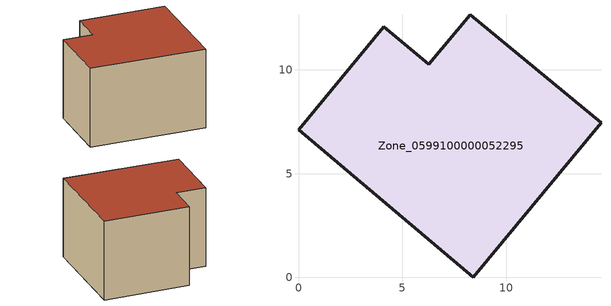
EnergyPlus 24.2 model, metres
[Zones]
Zone_0599100000052295
 floor ground (C_G): 8.42,0 0,7.12 4.12,12.07 6.26,10.27 8.27,12.66 14.57,7.46 z0
 wall outside (C_F): 8.42,0 14.57,7.46 8.27,12.66 6.26,10.27 4.12,12.07 0,7.12 8.42,0 z0:7.74
 roof outside (C_R): 0,7.12 8.42,0 14.57,7.46 8.27,12.66 6.26,10.27 4.12,12.07 z7.74
[BUILDING]
Pand.0599100000052295: North Axis=0; Terrain=City; Loads Convergence Tolerance Value=0.04; Temperature Convergence Tolerance Value=0.4; Solar Distribution=FullExterior; Maximum Number of Warmup Days=25; Minimum Number of Warmup Days=1
[Site:Location]
Rotterdam.The.Hague.AP_ZH_NLD Design_Conditions: Latitude=51.96; Longitude=4.45; Time Zone=1; Elevation=-4.5
[SITE:GROUNDTEMPERATURE:BUILDINGSURFACE]
18, 18, 18, 18, 18, 18, 18, 18, 18, 18, 18, 18
[MATERIAL] Thermal Absorptance=0.9; Solar Absorptance=0.7; Visible Absorptance=0.7
Name | Roughness | Thickness | Conductivity | Density | Specific Heat
G.TC.1946-1964 | MediumSmooth | 0.15 | 1 | 540 | 1210
F.TC.1946-1964 | Rough | 0.3 | 0.857143 | 1920 | 840
R.TC.1946-1964 | MediumRough | 0.2 | 0.235294 | 1500 | 1000
[CONSTRUCTION]
C_G: G.TC.1946-1964
C_F: F.TC.1946-1964
C_R: R.TC.1946-1964
[ZONE]
Zone_0599100000052295: Type=1; Multiplier=1; Ceiling Height=Autocalculate; Volume=Autocalculate; Floor Area=autocalculate; Part of Total Floor Area=Yes
[ZONEINFILTRATION:DESIGNFLOWRATE]
Infil_Zone_0599100000052295: Zone or ZoneList or Space or SpaceList=Zone_0599100000052295; Schedule=AlwaysOn; Design Flow Rate Calculation Method=Flow/Area; Flow Rate per Floor Area=0.003; Constant Term Coefficient=1; Temperature Term Coefficient=0; Velocity Term Coefficient=0; Velocity Squared Term Coefficient=0
[HVACTEMPLATE:ZONE:IDEALLOADSAIRSYSTEM]
Zone_0599100000052295: Maximum Heating Supply Air Temperature=50; Minimum Cooling Supply Air Temperature=13; Maximum Heating Supply Air Humidity Ratio=0.0156; Minimum Cooling Supply Air Humidity Ratio=0.0077; Heating Limit=NoLimit; Cooling Limit=NoLimit; Dehumidification Control Type=ConstantSensibleHeatRatio; Cooling Sensible Heat Ratio=0.7; Dehumidification Setpoint=60; Humidification Control Type=None; Humidification Setpoint=30; Outdoor Air Method=None; Outdoor Air Flow Rate per Person=0.00944; Outdoor Air Flow Rate per Zone Floor Area=0; Outdoor Air Flow Rate per Zone=0; Demand Controlled Ventilation Type=None; Outdoor Air Economizer Type=NoEconomizer; Heat Recovery Type=None; Sensible Heat Recovery Effectiveness=0.7; Latent Heat Recovery Effectiveness=0.65
[ZONECONTROL:THERMOSTAT]
ThermostatControl_Zone_0599100000052295: Zone or ZoneList=Zone_0599100000052295; Control Type Schedule=DualSetpointControlType; Control 1=Thermostat_Zone_0599100000052295; Temperature Difference Between Cutout And Setpoint=0
[THERMOSTATSETPOINT:DUALSETPOINT]
Thermostat_Zone_0599100000052295: Heating Setpoint Temperature Schedule=HeatingSetpoint_Zone_0599100000052295; Cooling Setpoint Temperature Schedule=CoolingSetpoint_Zone_0599100000052295
[SCHEDULE:COMPACT]
HeatingSetpoint_Zone_0599100000052295: Through: 12/31, For: AllDays, Until: 24:00, 21
CoolingSetpoint_Zone_0599100000052295: Through: 12/31, For: AllDays, Until: 24:00, 24
DualSetpointControlType: Through: 12/31, For: AllDays, Until: 24:00, 4
AlwaysOn: Through: 12/31, For: AllDays, Until: 24:00, 1
